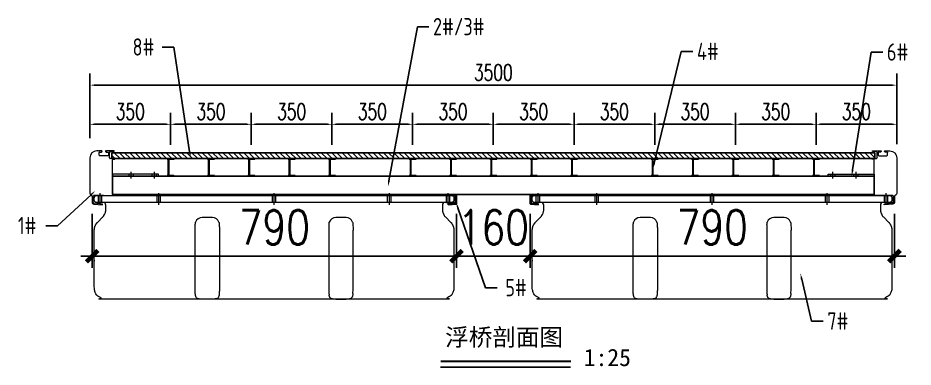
# Model space of a CAD drawing. Header units: millimetres. Extents: x 20612 to 95723, y -26499 to 156976.
# Drawn here: x 87900 to 91784, y -16347 to -14833 of the extents above; entities that cross this region are included whole.
import ezdxf
from ezdxf import colors
from ezdxf.entities.mleader import LeaderData, LeaderLine
from ezdxf.math import Vec2, Vec3

# ---------------------------------------------------------------- set-up
doc = ezdxf.new("R2010")
doc.units = ezdxf.units.MM
doc.header["$LTSCALE"] = 1000
doc.linetypes.add('CENTER', pattern=[2, 1.25, -0.25, 0.25, -0.25])
doc.linetypes.add('HIDDEN', pattern=[0.375, 0.25, -0.125])
for name, color, linetype in [('00打印图框', 255, 'Continuous'), ('卡槽', 242, 'Continuous'), ('标注', 9, 'Continuous'), ('铝横梁', 220, 'Continuous'), ('铺板', 42, 'Continuous')]:
    doc.layers.add(name, color=color, linetype=linetype)
for name, color, linetype, lineweight in [('主梁', 51, 'Continuous', 9), ('加强板', 140, 'Continuous', 18), ('型材', 7, 'Continuous', 15), ('浮箱', 160, 'Continuous', 20), ('虚线', 8, 'Continuous', 0)]:
    doc.layers.add(name, color=color, linetype=linetype, lineweight=lineweight)
doc.styles.add('Arial', font='STXIHEI.TTF')
doc.styles.add('HZTXT', font='txtw.shx', dxfattribs={"width": 0.8, "bigfont": 'hztxtw.shx'})
doc.styles.get("Standard").update_dxf_attribs({"font": 'tssdeng.shx', "width": 0.8, "bigfont": 'hztxt.shx'})
doc.styles.add('STANDARD_T3', font='simplex.shx', dxfattribs={"width": 0.7, "bigfont": 'hztxt.shx'})
doc.dimstyles.new('DIM-50-SC0.5', dxfattribs={"dimscale": 50, "dimtxt": 3, "dimasz": 1, "dimexe": 1, "dimexo": 1, "dimgap": 1, "dimtad": 1, "dimdec": 1, "dimlfac": 0.5, "dimdsep": 46, "dimtxsty": 'HZTXT', "dimblk": 'ARCHTICK', "dimcen": 0, "dimdle": 1, "dimclrd": 9, "dimclre": 9, "dimclrt": 2, "dimadec": 1, "dimazin": 0, "dimtfac": 1, "dimtdec": 1, "dimtix": 1, "dimtmove": 2, "dimatfit": 3, "dimldrblk": 'ARCHTICK', "dimfxl": 10, "dimtolj": 1, "dimtzin": 0, "dimarcsym": 1})
doc.dimstyles.new('W&&20', dxfattribs={"dimtxt": 70, "dimasz": 20, "dimexe": 50, "dimexo": 60, "dimgap": 20, "dimtad": 1, "dimdec": 0, "dimzin": 0, "dimdsep": 46, "dimtxsty": 'STANDARD_T3', "dimcen": 0.09, "dimclrd": 1, "dimclre": 1, "dimclrt": 7, "dimazin": 2, "dimtfac": 1, "dimtdec": 0, "dimtix": 1, "dimtmove": 2, "dimatfit": 3, "dimfxl": 100, "dimtolj": 1, "dimtzin": 0, "dimarcsym": 0})

# ---------------------------------------------------------------- blocks, each defined once
blk = doc.blocks.new('_ArchTick')
at = {"color": 0, "linetype": 'ByBlock', "const_width": 0.4}
blk.add_lwpolyline([(-0.5, -0.5), (0.5, 0.5)], dxfattribs=at)
blk = doc.blocks.new('*D262')
at = {"layer": 'Defpoints', "color": 0, "transparency": 16777216}
for p in [(88222.9, -15633.1), (89802.9, -15633.1), (89802.9, -15866.1)]:
    blk.add_point(p, dxfattribs=at)
at = {"layer": '标注', "color": 9, "lineweight": -2, "transparency": 16777216}
for p, q in [((88222.9, -15683.1), (88222.9, -15916.1)), ((89802.9, -15683.1), (89802.9, -15916.1)), ((88172.9, -15866.1), (89852.9, -15866.1))]:
    blk.add_line(p, q, dxfattribs=at)
at = {"layer": '标注', "color": 9, "lineweight": -2, "transparency": 16777216, "xscale": 50, "yscale": 50, "zscale": 50, "rotation": 180}
blk.add_blockref('_ArchTick', (88222.9, -15866.1), dxfattribs=at)
at = {"layer": '标注', "color": 9, "lineweight": -2, "transparency": 16777216, "xscale": 50, "yscale": 50, "zscale": 50}
blk.add_blockref('_ArchTick', (89802.9, -15866.1), dxfattribs=at)
at = {"layer": '标注', "color": 2, "transparency": 16777216, "insert": (89012.9, -15741.1), "char_height": 150, "attachment_point": 5, "style": 'HZTXT'}
blk.add_mtext('\\A1;790', dxfattribs=at)
blk = doc.blocks.new('*D263')
at = {"layer": 'Defpoints', "color": 0, "transparency": 16777216}
for p in [(89802.9, -15633.1), (90122.9, -15633.1), (90122.9, -15866.1)]:
    blk.add_point(p, dxfattribs=at)
at = {"layer": '标注', "color": 9, "lineweight": -2, "transparency": 16777216}
for p, q in [((89802.9, -15683.1), (89802.9, -15916.1)), ((90122.9, -15683.1), (90122.9, -15916.1)), ((89802.9, -15866.1), (89752.9, -15866.1)), ((89802.9, -15866.1), (90122.9, -15866.1)), ((90122.9, -15866.1), (90172.9, -15866.1))]:
    blk.add_line(p, q, dxfattribs=at)
at = {"layer": '标注', "color": 9, "lineweight": -2, "transparency": 16777216, "xscale": 50, "yscale": 50, "zscale": 50}
blk.add_blockref('_ArchTick', (89802.9, -15866.1), dxfattribs=at)
at = {"layer": '标注', "color": 9, "lineweight": -2, "transparency": 16777216, "xscale": 50, "yscale": 50, "zscale": 50, "rotation": 180}
blk.add_blockref('_ArchTick', (90122.9, -15866.1), dxfattribs=at)
at = {"layer": '标注', "color": 2, "transparency": 16777216, "insert": (89962.9, -15741.1), "char_height": 150, "attachment_point": 5, "style": 'HZTXT'}
blk.add_mtext('\\A1;160', dxfattribs=at)
blk = doc.blocks.new('*D264')
at = {"layer": 'Defpoints', "color": 0, "transparency": 16777216}
for p in [(90122.9, -15633.1), (91702.9, -15633.1), (91702.9, -15866.1)]:
    blk.add_point(p, dxfattribs=at)
at = {"layer": '标注', "color": 9, "lineweight": -2, "transparency": 16777216}
for p, q in [((90122.9, -15683.1), (90122.9, -15916.1)), ((91702.9, -15683.1), (91702.9, -15916.1)), ((90072.9, -15866.1), (91752.9, -15866.1))]:
    blk.add_line(p, q, dxfattribs=at)
at = {"layer": '标注', "color": 9, "lineweight": -2, "transparency": 16777216, "xscale": 50, "yscale": 50, "zscale": 50, "rotation": 180}
blk.add_blockref('_ArchTick', (90122.9, -15866.1), dxfattribs=at)
at = {"layer": '标注', "color": 9, "lineweight": -2, "transparency": 16777216, "xscale": 50, "yscale": 50, "zscale": 50}
blk.add_blockref('_ArchTick', (91702.9, -15866.1), dxfattribs=at)
at = {"layer": '标注', "color": 2, "transparency": 16777216, "insert": (90912.9, -15741.1), "char_height": 150, "attachment_point": 5, "style": 'HZTXT'}
blk.add_mtext('\\A1;790', dxfattribs=at)
blk = doc.blocks.new('*D265')
at = {"layer": 'Defpoints', "color": 0, "transparency": 16777216}
for p in [(88562.9, -15294.4), (88212.9, -15415, 0), (88562.9, -15443, 0)]:
    blk.add_point(p, dxfattribs=at)
at = {"layer": '标注', "color": 1, "lineweight": -2, "transparency": 16777216}
for p, q in [((88212.9, -15355), (88212.9, -15244.4)), ((88562.9, -15383), (88562.9, -15244.4)), ((88232.9, -15294.4), (88542.9, -15294.4))]:
    blk.add_line(p, q, dxfattribs=at)
at = {"layer": '标注', "color": 1, "transparency": 16777216}
for points in [[(88232.9, -15291.1), (88232.9, -15297.8), (88212.9, -15294.4)], [(88542.9, -15291.1), (88542.9, -15297.8), (88562.9, -15294.4)]]:
    blk.add_solid(points, dxfattribs=at)
at = {"layer": '标注', "color": 7, "transparency": 16777216, "insert": (88387.9, -15239.4), "char_height": 70, "attachment_point": 5, "style": 'STANDARD_T3'}
blk.add_mtext('\\A1;350', dxfattribs=at)
blk = doc.blocks.new('*D266')
at = {"layer": 'Defpoints', "color": 0, "transparency": 16777216}
for p in [(91712.9, -15124.8), (88212.9, -15415, 0), (91712.9, -15415, 0)]:
    blk.add_point(p, dxfattribs=at)
at = {"layer": '标注', "color": 1, "lineweight": -2, "transparency": 16777216}
for p, q in [((88212.9, -15355), (88212.9, -15074.8)), ((91712.9, -15355), (91712.9, -15074.8)), ((88232.9, -15124.8), (91692.9, -15124.8))]:
    blk.add_line(p, q, dxfattribs=at)
at = {"layer": '标注', "color": 1, "transparency": 16777216}
for points in [[(88232.9, -15121.5), (88232.9, -15128.1), (88212.9, -15124.8)], [(91692.9, -15121.5), (91692.9, -15128.1), (91712.9, -15124.8)]]:
    blk.add_solid(points, dxfattribs=at)
at = {"layer": '标注', "color": 7, "transparency": 16777216, "insert": (89962.9, -15069.8), "char_height": 70, "attachment_point": 5, "style": 'STANDARD_T3'}
blk.add_mtext('\\A1;3500', dxfattribs=at)
blk = doc.blocks.new('*D267')
at = {"layer": 'Defpoints', "color": 0, "transparency": 16777216}
for p in [(88562.9, -15294.4), (88562.9, -15443, 0), (88912.9, -15443, 0)]:
    blk.add_point(p, dxfattribs=at)
at = {"layer": '标注', "color": 1, "lineweight": -2, "transparency": 16777216}
for p, q in [((88562.9, -15383), (88562.9, -15244.4)), ((88912.9, -15383), (88912.9, -15244.4)), ((88892.9, -15294.4), (88582.9, -15294.4))]:
    blk.add_line(p, q, dxfattribs=at)
at = {"layer": '标注', "color": 1, "transparency": 16777216}
for points in [[(88582.9, -15291.1), (88582.9, -15297.8), (88562.9, -15294.4)], [(88892.9, -15291.1), (88892.9, -15297.8), (88912.9, -15294.4)]]:
    blk.add_solid(points, dxfattribs=at)
at = {"layer": '标注', "color": 7, "transparency": 16777216, "insert": (88737.9, -15239.4), "char_height": 70, "attachment_point": 5, "style": 'STANDARD_T3'}
blk.add_mtext('\\A1;350', dxfattribs=at)
blk = doc.blocks.new('单槽主梁')
at = {"layer": '主梁', "color": 3, "linetype": 'ByBlock'}
for p, q in [((34.7, 0), (30, 0)), ((0, -30), (0, -185)), ((35.2, -0.4), (34.8, -0.1)), ((35.9, -0.1), (35.5, -0.4)), ((36.5, -0.4), (36.1, -0.1)), ((37.2, -0.1), (36.8, -0.4)), ((46.7, 0), (37.3, 0)), ((40, -18), (40, -6)), ((41, -5), (48.9, -5)), ((77, -21), (43, -21)), ((47.2, -0.4), (46.8, -0.1)), ((47.9, -0.1), (47.5, -0.4)), ((48.5, -0.4), (48.1, -0.1)), ((49.2, -0.1), (48.8, -0.4)), ((52, 0), (49.3, 0)), ((50.2, -4.5), (52.3, -2.6)), ((52.5, -2.3), (52.5, -0.5)), ((67.5, -0.5), (67.5, -2.3)), ((67.7, -2.6), (69.8, -4.5)), ((70.7, 0), (68, 0)), ((71.2, -0.4), (70.8, -0.1)), ((71.1, -5), (79, -5)), ((71.9, -0.1), (71.5, -0.4)), ((72.5, -0.4), (72.1, -0.1)), ((73.2, -0.1), (72.8, -0.4)), ((82.7, 0), (73.3, 0)), ((80, -6), (80, -18)), ((83.2, -0.4), (82.8, -0.1)), ((83.9, -0.1), (83.5, -0.4)), ((84.5, -0.4), (84.1, -0.1)), ((85.2, -0.1), (84.8, -0.4)), ((85, -30), (85, -6)), ((104.5, 0), (85.3, 0)), ((88, -3), (104.5, -3)), ((107.5, -33), (88, -33)), ((98, -188.4), (98, -38)), ((100, -36), (107.5, -36)), ((105, -2.5), (105, -0.5)), ((108, -35.5), (108, -33.5)), ((17, -193), (102.5, -193)), ((97.8, -188.7), (97.9, -188.6)), ((102.5, -189), (98, -189)), ((103, -192.5), (103, -189.5)), ((10, -196), (10, -223.5)), ((14, -223.5), (14, -196)), ((16.4, -230.5), (54.2, -234)), ((54.5, -230), (16.7, -226.5)), ((54.8, -233.5), (55, -230.5))]:
    blk.add_line(p, q, dxfattribs=at)
for centre, radius, start, end in [((30, -30), 30, 90, 180), ((34.7, -0.2), 0.2, 45, 90), ((35.3, -0.3), 0.2, 225, 315), ((36, -0.2), 0.2, 45, 135), ((36.7, -0.3), 0.2, 225, 315), ((37.3, -0.2), 0.2, 90, 135), ((41, -6), 1, 90, 180), ((43, -18), 3, 180, 270), ((46.7, -0.2), 0.2, 45, 90), ((47.3, -0.3), 0.2, 225, 315), ((48, -0.2), 0.2, 45, 135), ((48.7, -0.3), 0.2, 225, 315), ((48.9, -3), 2, 270, 310.6989), ((49.3, -0.2), 0.2, 90, 135), ((52, -0.5), 0.5, 0, 90), ((52, -2.3), 0.5, 310.6989, 0), ((68, -0.5), 0.5, 90, 180), ((68, -2.3), 0.5, 180, 229.3011), ((71.1, -3), 2, 229.3011, 270), ((70.7, -0.2), 0.2, 45, 90), ((71.3, -0.3), 0.2, 225, 315), ((72, -0.2), 0.2, 45, 135), ((72.7, -0.3), 0.2, 225, 315), ((73.3, -0.2), 0.2, 90, 135), ((77, -18), 3, 270, 360), ((79, -6), 1, 0, 90), ((82.7, -0.2), 0.2, 45, 90), ((83.3, -0.3), 0.2, 225, 315), ((84, -0.2), 0.2, 45, 135), ((84.7, -0.3), 0.2, 225, 315), ((88, -6), 3, 90, 180), ((88, -30), 3, 180, 270), ((85.3, -0.2), 0.2, 90, 135), ((100, -38), 2, 90, 180), ((104.5, -0.5), 0.5, 360, 90), ((104.5, -2.5), 0.5, 270, 0), ((107.5, -33.5), 0.5, 0, 90), ((107.5, -35.5), 0.5, 270, 0), ((8, -185), 8, 180, 264.7841), ((7, -196), 3, 0, 84.7841), ((17, -196), 3, 90, 180), ((98, -188.8), 0.2, 135, 270), ((97.8, -188.4), 0.2, 315, 0), ((102.5, -189.5), 0.5, 0, 90), ((102.5, -192.5), 0.5, 270, 360), ((17, -223.5), 7, 180, 264.7165), ((17, -223.5), 3, 180, 264.7158), ((54.5, -230.5), 0.5, 355.7108, 84.7158), ((54.3, -233.5), 0.5, 264.7165, 355.7108)]:
    blk.add_arc(centre, radius, start, end, dxfattribs=at)
blk = doc.blocks.new('*U223')
at = {"layer": '加强板'}
blk.add_lwpolyline([(100, 4), (-100, 4), (-100, -4), (100, -4)], close=True, dxfattribs=at)
at = {"layer": '虚线', "color": 1, "ltscale": 0.2}
for points in [[(-29, 4), (-29, -4)], [(-20, 14), (-20, -14)], [(-11, 4), (-11, -4)], [(71, 4), (71, -4)], [(80, 14), (80, -14)], [(89, 4), (89, -4)]]:
    blk.add_lwpolyline(points, dxfattribs=at)
blk = doc.blocks.new('*U224')
at = {"color": 0, "linetype": 'ByBlock', "lineweight": -2, "transparency": 16777216}
blk.add_blockref('*U223', (0, 0), dxfattribs=at)
blk = doc.blocks.new('*U225')
at = {"layer": '加强板'}
blk.add_lwpolyline([(100, 4), (-100, 4), (-100, -4), (100, -4)], close=True, dxfattribs=at)
at = {"layer": '虚线', "color": 1, "ltscale": 0.2}
for points in [[(-29, 4), (-29, -4)], [(-20, 14), (-20, -14)], [(-11, 4), (-11, -4)], [(71, 4), (71, -4)], [(80, 14), (80, -14)], [(89, 4), (89, -4)]]:
    blk.add_lwpolyline(points, dxfattribs=at)
blk = doc.blocks.new('*U226')
at = {"color": 0, "linetype": 'ByBlock', "lineweight": -2, "transparency": 16777216}
blk.add_blockref('*U225', (0, 0), dxfattribs=at)
blk = doc.blocks.new('*U227')
blk.add_lwpolyline([(-15, -37, 0.414214), (-14, -38, -0.414214), (-15, -37), (-15, -36.5, -0.414214), (-14, -35.5), (-12, -35.5, 0.414214), (-10, -33.5), (-10, 33.5, 0.414214), (-12, 35.5), (-14, 35.5, -0.414214), (-15, 36.5), (-15, 37, -0.414214), (-14, 38), (14, 38, -0.414214), (15, 37), (15, 36.5, -0.414214), (14, 35.5), (-5.5, 35.5, 0.414214), (-7.5, 33.5), (-7.5, -33.5, 0.414214), (-5.5, -35.5), (14, -35.5, -0.414214), (15, -36.5), (15, -37, -0.414214), (14, -38), (-14, -38)], format="xyb")
blk = doc.blocks.new('*U228')
at = {"color": 0, "linetype": 'ByBlock', "lineweight": -2, "transparency": 16777216}
for p in [(0, 0), (350, 0), (700, 0), (1050, 0), (1400, 0), (1750, 0), (2100, 0), (2450, 0), (2800, 0)]:
    blk.add_blockref('*U227', p, dxfattribs=at)
blk = doc.blocks.new('*D268')
at = {"layer": 'Defpoints', "color": 0, "transparency": 16777216}
for p in [(91362.9, -15294.4), (91362.9, -15443, 0), (91712.9, -15440, 0)]:
    blk.add_point(p, dxfattribs=at)
at = {"layer": '标注', "color": 1, "lineweight": -2, "transparency": 16777216}
for p, q in [((91362.9, -15383), (91362.9, -15244.4)), ((91712.9, -15380), (91712.9, -15244.4)), ((91692.9, -15294.4), (91382.9, -15294.4))]:
    blk.add_line(p, q, dxfattribs=at)
at = {"layer": '标注', "color": 1, "transparency": 16777216}
for points in [[(91382.9, -15291.1), (91382.9, -15297.8), (91362.9, -15294.4)], [(91692.9, -15291.1), (91692.9, -15297.8), (91712.9, -15294.4)]]:
    blk.add_solid(points, dxfattribs=at)
at = {"layer": '标注', "color": 7, "transparency": 16777216, "insert": (91537.9, -15239.4), "char_height": 70, "attachment_point": 5, "style": 'STANDARD_T3'}
blk.add_mtext('\\A1;350', dxfattribs=at)
blk = doc.blocks.new('kacao')
at = {"layer": '卡槽', "color": 22}
for p, q in [((793785.4, 245580.4, 0), (793785.4, 245576.4, 0)), ((793867.4, 245582.4, 0), (793787.4, 245582.4, 0)), ((793857.4, 245574.4, 0), (793787.4, 245574.4, 0)), ((793861.4, 245511.4, 0), (793861.4, 245570.4, 0)), ((793869.4, 245502.2, 0), (793869.4, 245580.4, 0)), ((793799.2, 245500.3, 0), (793799.6, 245495.3, 0)), ((793800.7, 245494.4, 0), (793867.6, 245500.2, 0)), ((793801.1, 245502.5, 0), (793857.8, 245507.4, 0))]:
    blk.add_line(p, q, dxfattribs=at)
for centre, radius, start, end in [((793787.4, 245580.4, 0), 2, 90, 180), ((793787.4, 245576.4, 0), 2, 180, 270), ((793857.4, 245570.4, 0), 4, 0, 90), ((793867.4, 245580.4, 0), 2, 0, 90), ((793801.2, 245500.5, 0), 2, 94.9598, 184.02129), ((793800.6, 245495.4, 0), 1, 184.28915, 275.28355), ((793857.4, 245511.4, 0), 4, 274.9598, 0), ((793867.4, 245502.2, 0), 2, 275.28355, 0)]:
    blk.add_arc(centre, radius, start, end, dxfattribs=at)
blk = doc.blocks.new('*U229')
at = {"color": 7, "xscale": 0.5, "yscale": 0.5, "zscale": 0.5}
blk.add_blockref('kacao', (-396913.7, -122769.2, 0), dxfattribs=at)
blk = doc.blocks.new('*U230')
at = {"color": 0, "linetype": 'ByBlock', "lineweight": -2, "transparency": 16777216}
blk.add_blockref('*U229', (0, 0), dxfattribs=at)
blk = doc.blocks.new('*U231')
at = {"color": 7, "xscale": 0.5, "yscale": 0.5, "zscale": 0.5}
blk.add_blockref('kacao', (-396913.7, -122769.2, 0), dxfattribs=at)
blk = doc.blocks.new('*U232')
at = {"color": 0, "linetype": 'ByBlock', "lineweight": -2, "transparency": 16777216}
blk.add_blockref('*U231', (0, 0), dxfattribs=at)
blk = doc.blocks.new('*D269')
at = {"layer": 'Defpoints', "color": 0, "transparency": 16777216}
for p in [(88912.9, -15294.4), (88912.9, -15443, 0), (89262.9, -15443, 0)]:
    blk.add_point(p, dxfattribs=at)
at = {"layer": '标注', "color": 1, "lineweight": -2, "transparency": 16777216}
for p, q in [((88912.9, -15383), (88912.9, -15244.4)), ((89262.9, -15383), (89262.9, -15244.4)), ((89242.9, -15294.4), (88932.9, -15294.4))]:
    blk.add_line(p, q, dxfattribs=at)
at = {"layer": '标注', "color": 1, "transparency": 16777216}
for points in [[(88932.9, -15291.1), (88932.9, -15297.8), (88912.9, -15294.4)], [(89242.9, -15291.1), (89242.9, -15297.8), (89262.9, -15294.4)]]:
    blk.add_solid(points, dxfattribs=at)
at = {"layer": '标注', "color": 7, "transparency": 16777216, "insert": (89087.9, -15239.4), "char_height": 70, "attachment_point": 5, "style": 'STANDARD_T3'}
blk.add_mtext('\\A1;350', dxfattribs=at)
blk = doc.blocks.new('*D270')
at = {"layer": 'Defpoints', "color": 0, "transparency": 16777216}
for p in [(89262.9, -15294.4), (89262.9, -15443, 0), (89612.9, -15443, 0)]:
    blk.add_point(p, dxfattribs=at)
at = {"layer": '标注', "color": 1, "lineweight": -2, "transparency": 16777216}
for p, q in [((89262.9, -15383), (89262.9, -15244.4)), ((89612.9, -15383), (89612.9, -15244.4)), ((89592.9, -15294.4), (89282.9, -15294.4))]:
    blk.add_line(p, q, dxfattribs=at)
at = {"layer": '标注', "color": 1, "transparency": 16777216}
for points in [[(89282.9, -15291.1), (89282.9, -15297.8), (89262.9, -15294.4)], [(89592.9, -15291.1), (89592.9, -15297.8), (89612.9, -15294.4)]]:
    blk.add_solid(points, dxfattribs=at)
at = {"layer": '标注', "color": 7, "transparency": 16777216, "insert": (89437.9, -15239.4), "char_height": 70, "attachment_point": 5, "style": 'STANDARD_T3'}
blk.add_mtext('\\A1;350', dxfattribs=at)
blk = doc.blocks.new('*D271')
at = {"layer": 'Defpoints', "color": 0, "transparency": 16777216}
for p in [(89612.9, -15294.4), (89612.9, -15443, 0), (89962.9, -15443, 0)]:
    blk.add_point(p, dxfattribs=at)
at = {"layer": '标注', "color": 1, "lineweight": -2, "transparency": 16777216}
for p, q in [((89612.9, -15383), (89612.9, -15244.4)), ((89962.9, -15383), (89962.9, -15244.4)), ((89942.9, -15294.4), (89632.9, -15294.4))]:
    blk.add_line(p, q, dxfattribs=at)
at = {"layer": '标注', "color": 1, "transparency": 16777216}
for points in [[(89632.9, -15291.1), (89632.9, -15297.8), (89612.9, -15294.4)], [(89942.9, -15291.1), (89942.9, -15297.8), (89962.9, -15294.4)]]:
    blk.add_solid(points, dxfattribs=at)
at = {"layer": '标注', "color": 7, "transparency": 16777216, "insert": (89787.9, -15239.4), "char_height": 70, "attachment_point": 5, "style": 'STANDARD_T3'}
blk.add_mtext('\\A1;350', dxfattribs=at)
blk = doc.blocks.new('*D272')
at = {"layer": 'Defpoints', "color": 0, "transparency": 16777216}
for p in [(89962.9, -15294.4), (89962.9, -15443, 0), (90312.9, -15443, 0)]:
    blk.add_point(p, dxfattribs=at)
at = {"layer": '标注', "color": 1, "lineweight": -2, "transparency": 16777216}
for p, q in [((89962.9, -15383), (89962.9, -15244.4)), ((90312.9, -15383), (90312.9, -15244.4)), ((90292.9, -15294.4), (89982.9, -15294.4))]:
    blk.add_line(p, q, dxfattribs=at)
at = {"layer": '标注', "color": 1, "transparency": 16777216}
for points in [[(89982.9, -15291.1), (89982.9, -15297.8), (89962.9, -15294.4)], [(90292.9, -15291.1), (90292.9, -15297.8), (90312.9, -15294.4)]]:
    blk.add_solid(points, dxfattribs=at)
at = {"layer": '标注', "color": 7, "transparency": 16777216, "insert": (90137.9, -15239.4), "char_height": 70, "attachment_point": 5, "style": 'STANDARD_T3'}
blk.add_mtext('\\A1;350', dxfattribs=at)
blk = doc.blocks.new('*D273')
at = {"layer": 'Defpoints', "color": 0, "transparency": 16777216}
for p in [(90312.9, -15294.4), (90312.9, -15443, 0), (90662.9, -15443, 0)]:
    blk.add_point(p, dxfattribs=at)
at = {"layer": '标注', "color": 1, "lineweight": -2, "transparency": 16777216}
for p, q in [((90312.9, -15383), (90312.9, -15244.4)), ((90662.9, -15383), (90662.9, -15244.4)), ((90642.9, -15294.4), (90332.9, -15294.4))]:
    blk.add_line(p, q, dxfattribs=at)
at = {"layer": '标注', "color": 1, "transparency": 16777216}
for points in [[(90332.9, -15291.1), (90332.9, -15297.8), (90312.9, -15294.4)], [(90642.9, -15291.1), (90642.9, -15297.8), (90662.9, -15294.4)]]:
    blk.add_solid(points, dxfattribs=at)
at = {"layer": '标注', "color": 7, "transparency": 16777216, "insert": (90487.9, -15239.4), "char_height": 70, "attachment_point": 5, "style": 'STANDARD_T3'}
blk.add_mtext('\\A1;350', dxfattribs=at)
blk = doc.blocks.new('*D274')
at = {"layer": 'Defpoints', "color": 0, "transparency": 16777216}
for p in [(90662.9, -15294.4), (90662.9, -15443, 0), (91012.9, -15443, 0)]:
    blk.add_point(p, dxfattribs=at)
at = {"layer": '标注', "color": 1, "lineweight": -2, "transparency": 16777216}
for p, q in [((90662.9, -15383), (90662.9, -15244.4)), ((91012.9, -15383), (91012.9, -15244.4)), ((90992.9, -15294.4), (90682.9, -15294.4))]:
    blk.add_line(p, q, dxfattribs=at)
at = {"layer": '标注', "color": 1, "transparency": 16777216}
for points in [[(90682.9, -15291.1), (90682.9, -15297.8), (90662.9, -15294.4)], [(90992.9, -15291.1), (90992.9, -15297.8), (91012.9, -15294.4)]]:
    blk.add_solid(points, dxfattribs=at)
at = {"layer": '标注', "color": 7, "transparency": 16777216, "insert": (90837.9, -15239.4), "char_height": 70, "attachment_point": 5, "style": 'STANDARD_T3'}
blk.add_mtext('\\A1;350', dxfattribs=at)
blk = doc.blocks.new('*D275')
at = {"layer": 'Defpoints', "color": 0, "transparency": 16777216}
for p in [(91012.9, -15294.4), (91012.9, -15443, 0), (91362.9, -15443, 0)]:
    blk.add_point(p, dxfattribs=at)
at = {"layer": '标注', "color": 1, "lineweight": -2, "transparency": 16777216}
for p, q in [((91012.9, -15383), (91012.9, -15244.4)), ((91362.9, -15383), (91362.9, -15244.4)), ((91342.9, -15294.4), (91032.9, -15294.4))]:
    blk.add_line(p, q, dxfattribs=at)
at = {"layer": '标注', "color": 1, "transparency": 16777216}
for points in [[(91032.9, -15291.1), (91032.9, -15297.8), (91012.9, -15294.4)], [(91342.9, -15291.1), (91342.9, -15297.8), (91362.9, -15294.4)]]:
    blk.add_solid(points, dxfattribs=at)
at = {"layer": '标注', "color": 7, "transparency": 16777216, "insert": (91187.9, -15239.4), "char_height": 70, "attachment_point": 5, "style": 'STANDARD_T3'}
blk.add_mtext('\\A1;350', dxfattribs=at)
blk = doc.blocks.new('1560x1160x450B')
at = {"layer": '浮箱', "color": 1, "linetype": 'HIDDEN', "ltscale": 9.144}
for p, q in [((17.5, 420), (17.5, 450)), ((32.5, 420), (32.5, 450)), ((272.5, 420), (272.5, 450)), ((287.5, 420), (287.5, 450)), ((772.5, 420), (772.5, 450)), ((787.5, 420), (787.5, 450)), ((1272.5, 420), (1272.5, 450)), ((1287.5, 420), (1287.5, 450)), ((1527.5, 420), (1527.5, 450)), ((1542.5, 420), (1542.5, 450))]:
    blk.add_line(p, q, dxfattribs=at)
at = {"layer": '浮箱', "color": 1, "linetype": 'CENTER', "ltscale": 6.096}
for p, q in [((25, 410), (25, 460)), ((280, 410), (280, 460)), ((780, 410), (780, 460)), ((1280, 410), (1280, 460)), ((1535, 410), (1535, 460))]:
    blk.add_line(p, q, dxfattribs=at)
at = {"layer": '浮箱', "color": 180, "linetype": 'Continuous'}
for p, q in [((50, 390.7), (50, 408)), ((1510, 408), (1510, 390.7)), ((14.6, 334.6), (35.4, 355.4)), ((1524.6, 355.4), (1545.4, 334.6)), ((437.3, 50), (437.3, 299.3)), ((542.7, 299.3), (542.7, 50)), ((1017.3, 299.3), (1017.3, 50)), ((1122.7, 50), (1122.7, 299.3)), ((512.3, 0.5), (467.7, 0.5)), ((1047.7, 0.5), (1092.3, 0.5))]:
    blk.add_line(p, q, dxfattribs=at)
for points in [[(540.5, 334.6, 0.31539), (512.3, 354.4), (467.7, 354.4, 0.31539), (439.5, 334.6)], [(1120.5, 334.6, 0.31539), (1092.3, 354.4), (1047.7, 354.4, 0.31539), (1019.5, 334.6)]]:
    blk.add_lwpolyline(points, format="xyb", dxfattribs=at)
for centre, start, end in [((38, 408), 0, 90), ((1522, 408), 90, 180)]:
    blk.add_arc(centre, 12, start, end, dxfattribs=at)
for points, weights, knots in [([(10, 450), (0, 450), (0, 440), (0, 435), (0, 430), (0, 420), (10, 420), (24, 420), (38, 420), (780, 420), (1522, 420), (1536, 420), (1550, 420), (1560, 420), (1560, 430), (1560, 435), (1560, 440), (1560, 450), (1550, 450), (1530, 450), (1510, 450), (780, 450), (50, 450), (30, 450), (10, 450)], [1, 0.707106781187, 1, 1, 1, 0.707106781187, 1, 1, 1, 1, 1, 1, 1, 0.707106781187, 1, 1, 1, 0.707106781187, 1, 1, 1, 1, 1, 1, 1], [0, 0, 0, 1.570796, 1.570796, 2.570796, 2.570796, 4.141593, 4.141593, 5.141593, 5.141593, 6.141593, 6.141593, 7.141593, 7.141593, 8.712389, 8.712389, 9.712389, 9.712389, 11.283185, 11.283185, 12.283185, 12.283185, 13.283185, 13.283185, 14.283185, 14.283185, 14.283185]), ([(1545.4, 334.6), (1560, 320), (1560, 299.3), (1560, 174.6), (1560, 50), (1560, 0), (1510, 0), (780, 0), (50, 0), (0, 0), (0, 50), (0, 174.6), (0, 299.3), (0, 320), (14.6, 334.6)], [1, 0.923879532511, 1, 1, 1, 0.707106781187, 1, 1, 1, 0.707106781187, 1, 1, 1, 0.923879532511, 1], [0, 0, 0, 0.785398, 0.785398, 1.785398, 1.785398, 3.356194, 3.356194, 4.356194, 4.356194, 5.926991, 5.926991, 6.926991, 6.926991, 7.712389, 7.712389, 7.712389])]:
    blk.add_rational_spline(points, weights, degree=2, knots=knots, dxfattribs=at)
for points, knots in [([(35.4, 355.4), (36.1, 356.1), (37.6, 357.7), (39.7, 360.2), (42.7, 364.4), (45.5, 369.5), (47.9, 376), (49, 380.3), (49.6, 384.1), (49.9, 387.4), (50, 389.6), (50, 390.7)], [0, 0, 0, 0, 0.111111, 0.215175, 0.312349, 0.577796, 0.694932, 0.801882, 0.869831, 0.935528, 1, 1, 1, 1]), ([(1510, 390.7), (1510, 389.9), (1510, 388.2), (1510.2, 385.8), (1510.5, 383.3), (1511.1, 380.1), (1512.1, 376), (1514.5, 369.5), (1517.6, 363.9), (1521.4, 358.8), (1523.5, 356.5), (1524.6, 355.4)], [0, 0, 0, 0, 0.048299, 0.097136, 0.146958, 0.198184, 0.305132, 0.422267, 0.687709, 0.836011, 1, 1, 1, 1]), ([(437.3, 299.3), (437.3, 300.4), (437.3, 302.6), (437.3, 305.9), (437.4, 309.2), (437.5, 312.4), (437.6, 315.6), (437.8, 318.8), (437.9, 321.9), (438, 323.9), (438.1, 324.9), (438.2, 325.8), (438.3, 327.6), (438.6, 330.1), (439, 332.4), (439.3, 333.9), (439.5, 334.6)], [0, 0, 0, 0, 0.122219, 0.245218, 0.369005, 0.493587, 0.61897, 0.745163, 0.87217, 1, 1, 1, 1.259247, 1.499984, 1.755295, 2, 2, 2, 2]), ([(540.5, 334.6), (540.7, 333.9), (541, 332.4), (541.4, 330.1), (541.7, 327.6), (541.8, 325.8), (541.9, 324.9), (542, 323.9), (542.1, 321.9), (542.2, 318.8), (542.4, 315.6), (542.5, 312.4), (542.6, 309.2), (542.7, 305.9), (542.7, 302.6), (542.7, 300.4), (542.7, 299.3)], [0, 0, 0, 0, 0.244698, 0.500016, 0.740745, 1, 1, 1, 1.12783, 1.254837, 1.38103, 1.506413, 1.630995, 1.754782, 1.877781, 2, 2, 2, 2]), ([(1018.1, 324.9), (1018.2, 325.3), (1018.2, 325.7), (1018.4, 327.3), (1018.6, 328.4), (1018.8, 330.4), (1018.9, 331.2), (1019.2, 332.8), (1019.3, 333.5), (1019.5, 334.4), (1019.5, 334.5), (1019.5, 334.6)], [0, 0, 0, 0, 0.119872, 0.119872, 0.452513, 0.452513, 0.705713, 0.705713, 0.958918, 0.958918, 1, 1, 1, 1]), ([(1120.5, 334.6), (1120.5, 334.5), (1120.5, 334.4), (1120.6, 334.1), (1120.6, 333.9), (1120.8, 332.9), (1120.9, 332.1), (1121.2, 330.4), (1121.3, 329.6), (1121.5, 327.9), (1121.6, 327), (1121.8, 325.7), (1121.8, 325.3), (1121.9, 324.9), (1122.4, 317.2), (1122.7, 308.3), (1122.7, 299.3)], [0, 0, 0, 0, 0.041281, 0.041281, 0.10828, 0.10828, 0.373676, 0.373676, 0.626898, 0.626898, 0.880119, 0.880119, 1, 1, 1, 2, 2, 2, 2]), ([(467.7, 0.5), (467.1, 0.5), (465.9, 0.5), (464, 0.6), (462.2, 0.6), (459.9, 0.7), (457.1, 1), (453, 1.5), (448.6, 2.7), (444.6, 5.1), (441.7, 8.5), (439.9, 12.8), (438.7, 18.1), (438.3, 22.2), (438.1, 24.4), (438, 25.4), (437.9, 27.4), (437.8, 30.5), (437.6, 33.7), (437.5, 36.9), (437.4, 40.1), (437.3, 43.4), (437.3, 46.7), (437.3, 48.9), (437.3, 50)], [0, 0, 0, 0, 0.031209, 0.062393, 0.093792, 0.12564, 0.187504, 0.251378, 0.371495, 0.500802, 0.620125, 0.750264, 0.867177, 1, 1, 1, 1.12783, 1.254837, 1.38103, 1.506413, 1.630995, 1.754782, 1.877781, 2, 2, 2, 2]), ([(542.7, 50), (542.7, 48.9), (542.7, 46.7), (542.7, 43.4), (542.6, 40.1), (542.5, 36.9), (542.4, 33.7), (542.2, 30.5), (542.1, 27.4), (542, 25.4), (541.9, 24.4), (541.8, 23.5), (541.7, 21.7), (541.4, 19.2), (541, 17), (540.6, 15), (539.8, 12), (538.3, 8.5), (535.4, 5.1), (531.4, 2.7), (527, 1.5), (522.9, 1), (519.5, 0.7), (516, 0.5), (513.5, 0.5), (512.3, 0.5)], [0, 0, 0, 0, 0.122219, 0.245218, 0.369005, 0.493587, 0.61897, 0.745163, 0.87217, 1, 1, 1, 1.055187, 1.107762, 1.157763, 1.205231, 1.250218, 1.380384, 1.499766, 1.628925, 1.748948, 1.812136, 1.874399, 1.938073, 2, 2, 2, 2]), ([(1017.3, 50), (1017.3, 41), (1017.6, 32.1), (1018.1, 24.4), (1018.3, 21.9), (1018.5, 19.6), (1018.9, 17.5), (1018.9, 17.5), (1018.9, 17.5)], [0, 0, 0, 0, 1, 1, 1, 1.999997, 1.999997, 2, 2, 2, 2]), ([(1022.9, 7.2), (1022.7, 7.6), (1022.2, 8.2), (1021.6, 9.3), (1021, 10.5), (1020.6, 11.3), (1020.4, 11.7), (1019.8, 13.4), (1019.3, 15.4), (1018.9, 17.5)], [0, 0, 0, 0, 0.249908, 0.499532, 0.738356, 1, 1, 1, 2, 2, 2, 2]), ([(1026.4, 4.1), (1026.4, 4.1), (1026.3, 4.1), (1026.2, 4.2), (1026.2, 4.2), (1026, 4.3), (1025.7, 4.4), (1025.1, 4.8), (1024.3, 5.4), (1023.6, 6.1), (1023.2, 6.7), (1023, 7.1), (1022.9, 7.2)], [0, 0, 0, 0, 0.024935, 0.039896, 0.054878, 0.062416, 0.125127, 0.250097, 0.499405, 0.750001, 0.875028, 1, 1, 1, 1]), ([(1047.7, 0.5), (1047.6, 0.5), (1047.5, 0.5), (1045.6, 0.5), (1043.9, 0.6), (1042, 0.6), (1041.9, 0.6), (1041.8, 0.6), (1040.8, 0.7), (1038.9, 0.8), (1037, 1), (1036.1, 1.1), (1034.3, 1.4), (1032.6, 1.7), (1030.9, 2.1)], [0, 0, 0, 0, 0.054271, 0.054271, 0.93831, 0.93831, 1, 1, 1, 1.50475, 2, 2, 2, 3, 3, 3, 3]), ([(1109.1, 2.2), (1110.8, 2.6), (1112.3, 3.3), (1113.6, 4.1), (1114.9, 4.9), (1116.1, 6), (1117.1, 7.3), (1117.1, 7.3), (1117.1, 7.3)], [0, 0, 0, 0, 1, 1, 1, 1.999996, 1.999996, 2, 2, 2, 2]), ([(1119.6, 11.7), (1119.2, 10.9), (1118.5, 9.3), (1117.6, 7.9), (1117.1, 7.3)], [0, 0, 0, 0, 0.510031, 1, 1, 1, 1]), ([(1121.9, 24.4), (1121.6, 22), (1121.4, 19.7), (1121.1, 17.6), (1120.7, 15.4), (1120.2, 13.5), (1119.6, 11.7)], [0, 0, 0, 0, 1, 1, 1, 2, 2, 2, 2])]:
    blk.add_open_spline(points, degree=3, knots=knots, dxfattribs=at)
for points in [[(1018.1, 324.9), (1017.6, 317.2), (1017.3, 308.3), (1017.3, 299.3)], [(1121.9, 24.4), (1122.4, 32.1), (1122.7, 41), (1122.7, 50)], [(1026.4, 4.1), (1027.8, 3.3), (1029.3, 2.6), (1030.9, 2.1)], [(1103.9, 1.1), (1100.2, 0.8), (1096.3, 0.6), (1092.3, 0.5)], [(1109.1, 2.2), (1107.5, 1.7), (1105.7, 1.4), (1103.9, 1.1)]]:
    blk.add_open_spline(points, degree=3, dxfattribs=at)
blk = doc.blocks.new('*U233')
blk.add_lwpolyline([(-15, -37, 0.414214), (-14, -38, -0.414214), (-15, -37), (-15, -36.5, -0.414214), (-14, -35.5), (-12, -35.5, 0.414214), (-10, -33.5), (-10, 33.5, 0.414214), (-12, 35.5), (-14, 35.5, -0.414214), (-15, 36.5), (-15, 37, -0.414214), (-14, 38), (14, 38, -0.414214), (15, 37), (15, 36.5, -0.414214), (14, 35.5), (-5.5, 35.5, 0.414214), (-7.5, 33.5), (-7.5, -33.5, 0.414214), (-5.5, -35.5), (14, -35.5, -0.414214), (15, -36.5), (15, -37, -0.414214), (14, -38), (-14, -38)], format="xyb")
blk = doc.blocks.new('*U234')
at = {"color": 0, "linetype": 'ByBlock', "lineweight": -2, "transparency": 16777216}
for p in [(0, 0), (350, 0)]:
    blk.add_blockref('*U233', p, dxfattribs=at)
blk = doc.blocks.new('*U235')
blk.add_lwpolyline([(-15, -37, 0.414214), (-14, -38, -0.414214), (-15, -37), (-15, -36.5, -0.414214), (-14, -35.5), (-12, -35.5, 0.414214), (-10, -33.5), (-10, 33.5, 0.414214), (-12, 35.5), (-14, 35.5, -0.414214), (-15, 36.5), (-15, 37, -0.414214), (-14, 38), (14, 38, -0.414214), (15, 37), (15, 36.5, -0.414214), (14, 35.5), (-5.5, 35.5, 0.414214), (-7.5, 33.5), (-7.5, -33.5, 0.414214), (-5.5, -35.5), (14, -35.5, -0.414214), (15, -36.5), (15, -37, -0.414214), (14, -38), (-14, -38)], format="xyb")
blk = doc.blocks.new('*U236')
at = {"color": 0, "linetype": 'ByBlock', "lineweight": -2, "transparency": 16777216}
for p in [(0, 0), (350, 0)]:
    blk.add_blockref('*U235', p, dxfattribs=at)
blk = doc.blocks.new('*U237')
blk.add_lwpolyline([(-15, -37, 0.414214), (-14, -38, -0.414214), (-15, -37), (-15, -36.5, -0.414214), (-14, -35.5), (-12, -35.5, 0.414214), (-10, -33.5), (-10, 33.5, 0.414214), (-12, 35.5), (-14, 35.5, -0.414214), (-15, 36.5), (-15, 37, -0.414214), (-14, 38), (14, 38, -0.414214), (15, 37), (15, 36.5, -0.414214), (14, 35.5), (-5.5, 35.5, 0.414214), (-7.5, 33.5), (-7.5, -33.5, 0.414214), (-5.5, -35.5), (14, -35.5, -0.414214), (15, -36.5), (15, -37, -0.414214), (14, -38), (-14, -38)], format="xyb")
blk = doc.blocks.new('*U238')
at = {"color": 0, "linetype": 'ByBlock', "lineweight": -2, "transparency": 16777216}
for p in [(0, 0), (350, 0)]:
    blk.add_blockref('*U237', p, dxfattribs=at)

msp = doc.modelspace()

# ---------------------------------------------------------------- hatches: boundary and pattern name
at = {"layer": '铺板'}
h = msp.add_hatch(dxfattribs=at)
h.set_pattern_fill('ANSI31', color=234, scale=5, angle=90, style=0)
h.set_pattern_definition([(135, (-25679.005, -65287.607), (-11.2253202, -11.2253202), [])])
h.paths.add_polyline_path([(88307.86, -15418.04), (91617.86, -15418.04), (91617.86, -15443.04), (88307.86, -15443.04)])

# ---------------------------------------------------------------- linework, layer by layer
for p, q in [((91614.86, -15519.04), (88310.86, -15519.04)), ((89733.31, -16347.06), (90298.28, -16347.06))]:
    msp.add_line(p, q)
at = {"const_width": 7.5}
msp.add_lwpolyline([(89734.48, -16322.07), (90299.49, -16322.07)], dxfattribs=at)
at = {"layer": '铝横梁'}
msp.add_lwpolyline([(91614.86, -15599.04), (88310.86, -15599.04), (88310.86, -15519.04), (91614.86, -15519.04)], close=True, dxfattribs=at)
at = {"layer": '铺板', "color": 234}
msp.add_lwpolyline([(88307.86, -15418.04), (91617.86, -15418.04), (91617.86, -15443.04), (88307.86, -15443.04)], close=True, dxfattribs=at)

# ---------------------------------------------------------------- block references
at = {"color": 7}
for name, p in [('*U228', (88562.86, -15481.04)), ('*U224', (88410.86, -15515.04)), ('*U230', (89781.86, -15621.03))]:
    msp.add_blockref(name, p, dxfattribs=at)
for name, p in [('*U234', (88737.86, -15481.04)), ('*U236', (89787.86, -15481.04, 0)), ('*U238', (90837.86, -15481.04, 0))]:
    msp.add_blockref(name, p)
at = {"color": 7, "extrusion": (0, 0, -1), "zscale": -1}
for name, p in [('*U226', (-91514.86, -15515.04)), ('*U232', (-90143.86, -15621.03))]:
    msp.add_blockref(name, p, dxfattribs=at)
at = {"layer": '型材', "color": 2, "lineweight": 100, "transparency": 33554661}
msp.add_blockref('单槽主梁', (88212.86, -15410.04), dxfattribs=at)
at = {"layer": '型材', "color": 2, "lineweight": 100, "transparency": 33554661, "xscale": -1}
msp.add_blockref('单槽主梁', (91712.86, -15410.04), dxfattribs=at)
at = {"layer": '浮箱'}
for p in [(88231.86, -16053.03), (90131.86, -16053.03)]:
    msp.add_blockref('1560x1160x450B', p, dxfattribs=at)

# ---------------------------------------------------------------- texts
at = {"layer": '00打印图框', "color": 6, "char_height": 75, "attachment_point": 1, "style": 'Arial'}
for s, insert, width in [('{\\fSimSun|b0|i0|c134|p2;浮桥剖面图}', (89753.92, -16179.85), 1351.2003), ('{\\fSimSun|b0|i0|c134|p2;1:25}', (90355.56, -16267.89), 422.35)]:
    msp.add_mtext(s, dxfattribs=dict(at, insert=insert, width=width))

# ---------------------------------------------------------------- dimensions: what is measured, and where the dimension line sits
at = {"layer": '标注'}
for base, p1, p2, dimstyle, picture, middle in [((91712.86, -15124.8, 0), (88212.86, -15415.04), (91712.86, -15415.04), 'W&&20', '*D266', (89962.86, -15069.8, 0)), ((88562.86, -15294.44, 0), (88212.86, -15415.04), (88562.86, -15443.04), 'W&&20', '*D265', (88387.86, -15239.44, 0)), ((88562.86, -15294.44, 0), (88912.86, -15443.04), (88562.86, -15443.04), 'W&&20', '*D267', (88737.86, -15239.44, 0)), ((88912.86, -15294.44, 0), (89262.86, -15443.04), (88912.86, -15443.04), 'W&&20', '*D269', (89087.86, -15239.44, 0)), ((89262.86, -15294.44, 0), (89612.86, -15443.04, 0), (89262.86, -15443.04, 0), 'W&&20', '*D270', (89437.86, -15239.44, 0)), ((89612.86, -15294.44, 0), (89962.86, -15443.04, 0), (89612.86, -15443.04, 0), 'W&&20', '*D271', (89787.86, -15239.44, 0)), ((89962.86, -15294.44, 0), (90312.86, -15443.04, 0), (89962.86, -15443.04, 0), 'W&&20', '*D272', (90137.86, -15239.44, 0)), ((90312.86, -15294.44, 0), (90662.86, -15443.04, 0), (90312.86, -15443.04, 0), 'W&&20', '*D273', (90487.86, -15239.44, 0)), ((90662.86, -15294.44, 0), (91012.86, -15443.04, 0), (90662.86, -15443.04, 0), 'W&&20', '*D274', (90837.86, -15239.44, 0)), ((91012.86, -15294.44, 0), (91362.86, -15443.04, 0), (91012.86, -15443.04, 0), 'W&&20', '*D275', (91187.86, -15239.44, 0)), ((91362.86, -15294.44, 0), (91712.86, -15440.04), (91362.86, -15443.04), 'W&&20', '*D268', (91537.86, -15239.44, 0)), ((89802.87, -15866.07), (88222.87, -15633.12), (89802.87, -15633.12), 'DIM-50-SC0.5', '*D262', (89012.87, -15741.07)), ((90122.87, -15866.07), (89802.87, -15633.12), (90122.87, -15633.08), 'DIM-50-SC0.5', '*D263', (89962.87, -15741.07)), ((91702.87, -15866.07), (90122.87, -15633.08), (91702.87, -15633.12), 'DIM-50-SC0.5', '*D264', (90912.87, -15741.07))]:
    dim = msp.add_linear_dim(base=base, p1=p1, p2=p2, dimstyle=dimstyle, dxfattribs=at)
    dim.commit()
    dim.dimension.update_dxf_attribs({"geometry": picture, "text_midpoint": middle})

# ---------------------------------------------------------------- leaders
at = {"layer": '标注', "color": 6, "linetype": 'ByBlock'}
ml = msp.add_multileader_mtext('Standard', dxfattribs=at)
ml.set_content('2#/3#', color=6)
ml.set_leader_properties()
ml.build(insert=Vec2(0, 0))
ml.multileader.update_dxf_attribs({"dogleg_length": 100, "arrow_head_size": 25})
ctx = ml.context
ctx.base_point, ctx.char_height, ctx.arrow_head_size, ctx.landing_gap_size, ctx.plane_origin = Vec3(89683.43, -14871.72, 0), 75, 25, 17.94, Vec3(91764.66, -18863.38, 0)
notes = []
notes.append((ctx, [(0, (1, 1, 0), (89633.43, -14871.72, 0), (1, 0), 50, [(0, [(89505.51, -15564.62, 0)], 0, [])])]))
ctx.mtext.insert, ctx.mtext.flow_direction = Vec3(89701.37, -14833.55, 0), 5
ml = msp.add_multileader_mtext('Standard', dxfattribs=at)
ml.set_content('8#', color=6)
ml.set_leader_properties()
ml.build(insert=Vec2(0, 0))
ml.multileader.update_dxf_attribs({"dogleg_length": 100, "arrow_head_size": 25})
ctx = ml.context
ctx.base_point, ctx.char_height, ctx.arrow_head_size, ctx.landing_gap_size, ctx.plane_origin = Vec3(88390.97, -14959.85), 75, 25, 17.94, Vec3(88489.36, -14779.93)
notes.append((ctx, [(1, (1, 1, 0), (88576.85, -14959.85), (-1, 0), 50, [(0, [(88649.16, -15438.26)], 0, [])])]))
ctx.mtext.insert, ctx.mtext.flow_direction = Vec3(88397.95, -14921.71), 5
ml = msp.add_multileader_mtext('Standard', dxfattribs=at)
ml.set_content('4#', color=6)
ml.set_leader_properties()
ml.build(insert=Vec2(0, 0))
ml.multileader.update_dxf_attribs({"dogleg_length": 100, "arrow_head_size": 25})
ctx = ml.context
ctx.base_point, ctx.char_height, ctx.arrow_head_size, ctx.landing_gap_size, ctx.plane_origin = Vec3(90828.34, -14979.07), 75, 25, 17.94, Vec3(89673.32, -14779.93)
notes.append((ctx, [(0, (1, 1, 0), (90778.34, -14979.07), (1, 0), 50, [(0, [(90655.36, -15486.84)], 0, [])])]))
ctx.mtext.insert, ctx.mtext.flow_direction = Vec3(90846.28, -14940.93), 5
ml = msp.add_multileader_mtext('Standard', dxfattribs=at)
ml.set_content('6#', color=6)
ml.set_leader_properties()
ml.build(insert=Vec2(0, 0))
ml.multileader.update_dxf_attribs({"dogleg_length": 100, "arrow_head_size": 25})
ctx = ml.context
ctx.base_point, ctx.char_height, ctx.arrow_head_size, ctx.landing_gap_size, ctx.plane_origin = Vec3(91652.4, -14981.89), 75, 25, 17.94, Vec3(89422.99, -14812.98)
notes.append((ctx, [(0, (1, 1, 0), (91602.4, -14981.89), (1, 0), 50, [(0, [(91517.56, -15516.89)], 0, [])])]))
ctx.mtext.insert, ctx.mtext.flow_direction = Vec3(91670.34, -14943.75), 5
ml = msp.add_multileader_mtext('Standard', dxfattribs=at)
ml.set_content('1#', color=6)
ml.set_leader_properties()
ml.build(insert=Vec2(0, 0))
ml.multileader.update_dxf_attribs({"dogleg_length": 100, "arrow_head_size": 25})
ctx = ml.context
ctx.base_point, ctx.char_height, ctx.arrow_head_size, ctx.landing_gap_size, ctx.plane_origin = Vec3(87897.72, -15733.92), 75, 25, 17.94, Vec3(87772.05, -15513.2)
notes.append((ctx, [(1, (1, 1, 0), (88072.16, -15733.92), (-1, 0), 50, [(0, [(88236.02, -15582.85)], 0, [])])]))
ctx.mtext.insert, ctx.mtext.flow_direction = Vec3(87900.42, -15695.78), 5
ml = msp.add_multileader_mtext('Standard', dxfattribs=at)
ml.set_content('5#', color=6)
ml.set_leader_properties()
ml.build(insert=Vec2(0, 0))
ml.multileader.update_dxf_attribs({"dogleg_length": 100, "arrow_head_size": 25})
ctx = ml.context
ctx.base_point, ctx.char_height, ctx.arrow_head_size, ctx.landing_gap_size, ctx.plane_origin = Vec3(89979.18, -16003.23), 75, 25, 17.94, Vec3(88803.48, -21125.52)
ctx.text_align_type = 2
notes.append((ctx, [(0, (1, 1, 0), (89929.18, -16003.23), (1, 0), 50, [(0, [(89800.99, -15632.44)], 0, [])])]))
ctx.mtext.insert, ctx.mtext.width, ctx.mtext.defined_height, ctx.mtext.alignment, ctx.mtext.flow_direction = Vec3(90107.98, -15965.09), 222.9352, 36.2, 3, 5
ml = msp.add_multileader_mtext('Standard', dxfattribs=at)
ml.set_content('7#', color=6)
ml.set_leader_properties()
ml.build(insert=Vec2(0, 0))
ml.multileader.update_dxf_attribs({"dogleg_length": 100, "arrow_head_size": 25})
ctx = ml.context
ctx.base_point, ctx.char_height, ctx.arrow_head_size, ctx.landing_gap_size, ctx.plane_origin = Vec3(91393.73, -16148.17), 75, 25, 17.94, Vec3(91518.5, -16065.27)
notes.append((ctx, [(0, (1, 1, 0), (91343.73, -16148.17), (1, 0), 50, [(0, [(91294.97, -15940.86)], 0, [])])]))
ctx.mtext.insert, ctx.mtext.flow_direction = Vec3(91411.67, -16110.03), 5
for ctx, leaders in notes:
    for number, flags, end, landing, length, lines in leaders:
        leader = LeaderData()
        leader.index, (leader.has_last_leader_line, leader.has_dogleg_vector, leader.attachment_direction) = number, flags
        leader.last_leader_point, leader.dogleg_vector, leader.dogleg_length = Vec3(end), Vec3(landing), length
        for number, points, colour, breaks in lines:
            line = LeaderLine()
            line.index, line.vertices, line.color, line.breaks = number, Vec3.list(points), colors.encode_raw_color(colour), breaks
            leader.lines.append(line)
        ctx.leaders.append(leader)

doc.saveas('drawing.dxf')
